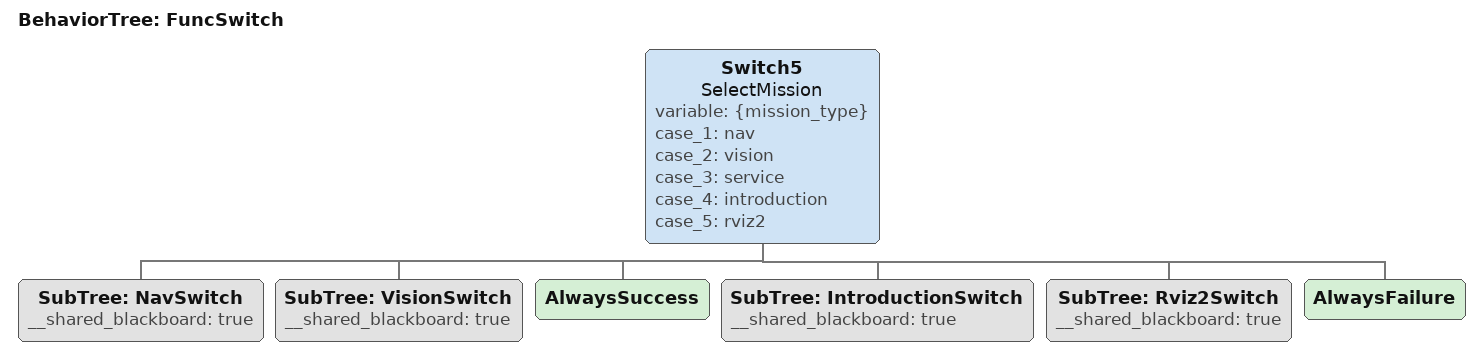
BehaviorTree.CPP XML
<?xml version="1.0"?>
<root>
    <include ros_pkg="autoware_behavior_tree" path="behavior_trees/autoware_bt2_switch_nav.xml"/>
    <include ros_pkg="autoware_behavior_tree" path="behavior_trees/autoware_bt2_switch_rviz2.xml"/>
    <include ros_pkg="autoware_behavior_tree" path="behavior_trees/autoware_bt2_switch_introduction.xml"/>
    <include ros_pkg="autoware_behavior_tree" path="behavior_trees/autoware_bt2_switch_vision.xml"/>
    <!-- autoware 功能分类  二级 -->
    <BehaviorTree ID="FuncSwitch">
        <Switch5 name="SelectMission" variable="{mission_type}" case_1="nav" case_2="vision" case_3="service" case_4="introduction" case_5="rviz2">
            <SubTree ID="NavSwitch" __shared_blackboard="true"/>
            <SubTree ID='VisionSwitch' __shared_blackboard="true"/>
            <AlwaysSuccess/>
            <SubTree ID="IntroductionSwitch" __shared_blackboard="true"/>
            <SubTree ID="Rviz2Switch" __shared_blackboard="true"/>
            <!-- 其他未设置任务默认返回失败 -->
            <AlwaysFailure/>
        </Switch5>
    </BehaviorTree>
</root>
